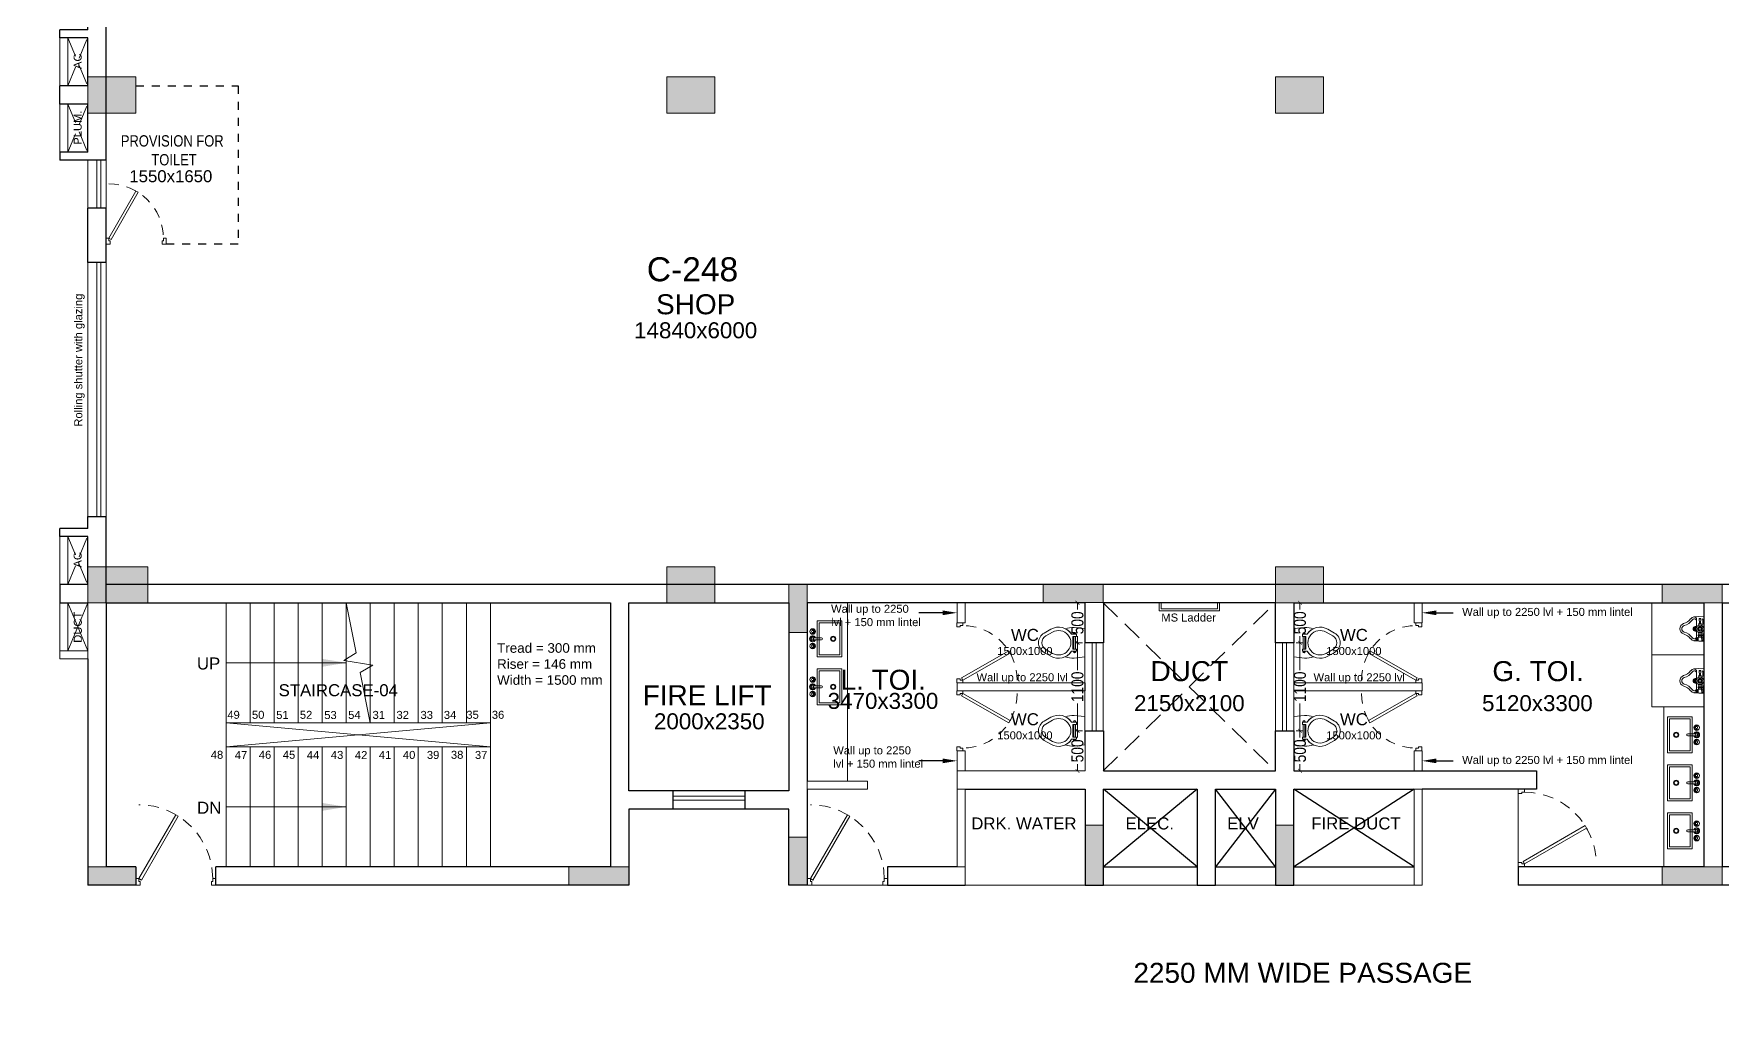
# Model space of a CAD drawing. Header units: metres. Extents: x 9819 to 10514, y 4405 to 4599.
# Drawn here: x 10316.82 to 10337.92, y 4550.07 to 4562.44 of the extents above; entities that cross this region are included whole.
import ezdxf
from ezdxf import colors
from ezdxf.entities.mleader import LeaderData, LeaderLine
from ezdxf.enums import TextEntityAlignment as Align
from ezdxf.math import Vec2, Vec3

# ---------------------------------------------------------------- set-up
doc = ezdxf.new("R2010")
doc.units = ezdxf.units.M
doc.header["$MEASUREMENT"] = 0
doc.header["$PDMODE"] = 35
doc.header["$PDSIZE"] = 0.3
doc.linetypes.add('DASHED2', pattern=[0.375, 0.25, -0.125])
doc.linetypes.add('HIDDEN', pattern=[0.375, 0.25, -0.125])
doc.layers.add('A_COL. NO', color=4, linetype='Continuous')
for name, color, linetype, lineweight in [('A_DIM (INT)', 8, 'Continuous', 5), ('A_DOOR-WIN', 23, 'Continuous', 9), ('A_DOTTED', 8, 'HIDDEN', 0), ('A_GLAZE', 140, 'Continuous', 5), ('A_LEDGE', 252, 'Continuous', 15), ('A_MS', 15, 'Continuous', 9), ('A_PLUMBING FIXTURES', 8, 'Continuous', 15), ('A_SHOP NO.', 113, 'Continuous', 5), ('A_SILL 0.09', 9, 'Continuous', 9), ('A_SILL 0.25', 25, 'Continuous', 15), ('A_STAIRS', 21, 'Continuous', 9), ('A_TEXT', 7, 'Continuous', 5), ('A_WALL', 7, 'Continuous', 30), ('A_Wall Hatch', 8, 'Continuous', 5), ('COLUMN-FINAL', 210, 'Continuous', 20), ('Doorline', 251, 'DASHED2', 13)]:
    doc.layers.add(name, color=color, linetype=linetype, lineweight=lineweight)
doc.layers.get('A_COL. NO').off()
doc.styles.add('A', font='ARIALN.TTF')
doc.styles.get("Standard").update_dxf_attribs({"font": 'arial.ttf'})
doc.dimstyles.new('DIM IN MM', dxfattribs={"dimtxt": 0.18, "dimasz": 0.075, "dimexe": 0.05, "dimexo": 0.05, "dimgap": 0.05, "dimtad": 0, "dimdec": 0, "dimlfac": 1000, "dimzin": 3, "dimdsep": 46, "dimtxsty": 'A', "dimblk1": 'ARCHTICK', "dimblk2": 'ARCHTICK', "dimsah": 1, "dimcen": 0, "dimclrd": 256, "dimclre": 256, "dimclrt": 256, "dimadec": 0, "dimazin": 0, "dimtfac": 1, "dimtdec": 0, "dimtofl": 0, "dimtmove": 1, "dimatfit": 3, "dimfxl": 1, "dimtolj": 1, "dimtzin": 0, "dimlwd": -1, "dimlwe": -1, "dimarcsym": 0})
doc.dimstyles.new('DIM IN MM SMALL', dxfattribs={"dimtxt": 0.15, "dimasz": 0.05, "dimexe": 0.03, "dimexo": 0.03, "dimgap": 0.03, "dimtad": 0, "dimdec": 0, "dimlfac": 1000, "dimzin": 3, "dimdsep": 46, "dimtxsty": 'A', "dimblk": 'ARCHTICK', "dimcen": 0, "dimclrd": 256, "dimclre": 256, "dimclrt": 256, "dimadec": 0, "dimazin": 0, "dimtfac": 1, "dimtdec": 0, "dimtofl": 0, "dimtmove": 1, "dimatfit": 3, "dimfxl": 1, "dimtolj": 1, "dimtzin": 0, "dimlwd": -1, "dimlwe": -1, "dimarcsym": 0})

# ---------------------------------------------------------------- blocks, each defined once
blk = doc.blocks.new('_ARCHTICK')
at = {"color": 0, "linetype": 'ByBlock', "const_width": 0.15}
blk.add_lwpolyline([(-0.5, -0.5), (0.5, 0.5)], dxfattribs=at)
blk = doc.blocks.new('D-900')
at = {"layer": 'A_DOOR-WIN'}
for points in [[(0.45, 0.794), (0.035, 0.075), (0.063, 0.059), (0.478, 0.778)], [(0, 0.075), (0, 0), (0.05, 0), (0.05, 0.043), (0.035, 0.043), (0.035, 0.075)], [(0.9, 0.075), (0.9, 0), (0.85, 0), (0.85, 0.043), (0.865, 0.043), (0.865, 0.075)]]:
    blk.add_lwpolyline(points, close=True, dxfattribs=at)
at = {"layer": 'Doorline', "ltscale": 0.5}
blk.add_arc((0.035, 0.075), 0.83, 0, 90, dxfattribs=at)
blk = doc.blocks.new('D 750')
at = {"layer": 'A_DOOR-WIN'}
for points in [[(-0.372, 0.665), (-0.035, 0.075), (-0.063, 0.059), (-0.4, 0.649)], [(-0.75, 0.075), (-0.75, 0), (-0.7, 0), (-0.7, 0.043), (-0.715, 0.043), (-0.715, 0.075)], [(0, 0.075), (0, 0), (-0.05, 0), (-0.05, 0.043), (-0.035, 0.043), (-0.035, 0.075)]]:
    blk.add_lwpolyline(points, close=True, dxfattribs=at)
at = {"layer": 'Doorline', "ltscale": 0.5}
blk.add_arc((-0.035, 0.075), 0.68, 90, 180, dxfattribs=at)
blk = doc.blocks.new('Typical shops 2nd')
at = {"layer": 'A_DOOR-WIN'}
for p, q in [((0.465, -5.38), (0.465, -2.21)), ((0.515, -5.38), (0.515, -2.21))]:
    blk.add_line(p, q, dxfattribs=at)
at = {"layer": 'A_DOTTED'}
for p, q in [((0.1, -0.83), (0.35, -0.23)), ((0.1, -0.23), (0.35, -0.83)), ((0.1, -6.23), (0.35, -5.63)), ((0.1, -5.63), (0.35, -6.23))]:
    blk.add_line(p, q, dxfattribs=at)
at = {"layer": 'A_GLAZE'}
for p, q in [((0.465, -1.53), (0.465, -0.93)), ((0.515, -1.53), (0.515, -0.93))]:
    blk.add_line(p, q, dxfattribs=at)
at = {"layer": 'A_LEDGE'}
for p, q in [((0, -0.83), (0, -0.23)), ((0.1, -0.83), (0.1, -0.23)), ((0, -5.63), (0, -6.23)), ((0.1, -5.63), (0.1, -6.23))]:
    blk.add_line(p, q, dxfattribs=at)
at = {"layer": 'A_SILL 0.09'}
for p, q in [((0.35, -1.53), (0.35, -0.93)), ((0.58, -1.53), (0.58, -0.93)), ((0.35, -5.38), (0.35, -2.21)), ((0.58, -2.21), (0.58, -5.38))]:
    blk.add_line(p, q, dxfattribs=at)
at = {"layer": 'A_WALL'}
for p, q in [((0, -0.23), (0, 0)), ((0.35, -0.23), (0, -0.23)), ((0.35, -0.83), (0.35, -0.23)), ((0.58, -0.93), (0.58, -0.23)), ((0.35, -0.83), (0, -0.83)), ((0, -0.83), (0, -0.93)), ((0.58, -0.93), (0, -0.93)), ((0.35, -2.21), (0.35, -1.53)), ((0.58, -1.53), (0.35, -1.53)), ((0.58, -2.21), (0.58, -1.53)), ((0.58, -2.21), (0.35, -2.21)), ((0.35, -5.53), (0.35, -5.38)), ((0.35, -5.38), (0.58, -5.38)), ((0.58, -6.46), (0.58, -5.38)), ((0.35, -5.53), (0, -5.53)), ((0, -5.63), (0, -5.53)), ((0.35, -5.63), (0, -5.63)), ((0.35, -6.23), (0.35, -5.63)), ((0.35, -6.23), (0, -6.23))]:
    blk.add_line(p, q, dxfattribs=at)
at = {"layer": 'A_WALL', "color": 252, "linetype": 'DASHED2', "ltscale": 0.3, "true_color": 0x939598}
blk.add_lwpolyline([(0.95, 0), (2.23, 0), (2.23, -1.98), (1.33, -1.98)], dxfattribs=at)
at = {"layer": 'A_DOOR-WIN', "xscale": -1}
blk.add_blockref('D 750', (0.58, -1.98), dxfattribs=at)
at = {"insert": (0.419, -0.618), "char_height": 0.1411, "width": 1.97366, "attachment_point": 1, "style": 'A'}
blk.add_mtext('\\pxqc;PROVISION FOR\\P TOILET ', dxfattribs=at)
at = {"layer": 'A_TEXT'}
for s, p in [('PLUM.', (0.274, -0.523)), ('Rolling shutter with glazing', (0.282, -3.428)), ('AC', (0.274, -5.923))]:
    blk.add_text(s, height=0.1, rotation=90, dxfattribs=at).set_placement(p, align=Align.CENTER)
for s, height, p in [('1550x1650', 0.15, (1.388, -1.205)), ('SHOP', 0.25, (7.945, -2.855)), ('14840x6000', 0.2, (7.945, -3.155))]:
    blk.add_text(s, height=height, dxfattribs=at).set_placement(p, align=Align.CENTER)
blk = doc.blocks.new('6P-BAMBI-flat-18')
at = {"ltscale": 0.5}
for p, q in [((0, 0.143), (0, 0.159)), ((0, 0.159), (0.123, 0.149)), ((0, 0.143), (0, 0.117)), ((0, -0.159), (0, 0.117)), ((0.006, 0.147), (0.023, 0.147)), ((0.006, 0.147), (0.006, 0.113)), ((0.006, 0.113), (0.023, 0.113)), ((0.008, 0.13), (0.021, 0.13)), ((0.014, 0.113), (0.014, 0.059)), ((0.023, 0.15), (0.023, 0.11)), ((0.023, 0.15), (0.025, 0.15)), ((0.023, 0.11), (0.028, 0.11)), ((0.025, 0.15), (0.025, 0.11)), ((0.071, 0.088), (0.026, 0.088)), ((0.026, 0.074), (0.026, 0.088)), ((0.071, 0.074), (0.026, 0.074)), ((0.026, 0.05), (0.026, 0.041)), ((0.026, 0.05), (0.07, 0.05)), ((0.028, 0.12), (0.028, 0.103)), ((0.028, 0.088), (0.028, 0.103)), ((0.028, 0.103), (0.069, 0.103)), ((0.033, 0.05), (0.033, 0.074)), ((0.048, 0.076), (0.048, 0.086)), ((0.064, 0.05), (0.064, 0.074)), ((0.068, 0.088), (0.068, 0.103)), ((0.069, 0.12), (0.069, 0.103)), ((0.069, 0.11), (0.08, 0.11)), ((0.07, 0.05), (0.07, 0.041)), ((0.071, 0.15), (0.08, 0.15)), ((0.071, 0.15), (0.071, 0.11)), ((0.071, 0.074), (0.071, 0.088)), ((0.08, 0.15), (0.08, 0.11)), ((0.086, 0.148), (0.08, 0.149)), ((0.08, 0.147), (0.09, 0.147)), ((0.08, 0.113), (0.09, 0.113)), ((0.082, 0.13), (0.088, 0.13)), ((0.09, 0.147), (0.09, 0.113)), ((0.09, 0.021), (0.09, 0.116)), ((0, -0.159), (0.123, -0.149)), ((0.014, -0.115), (0.014, -0.059)), ((0.027, -0.042), (0.027, -0.045)), ((0.037, -0.045), (0.027, -0.045)), ((0.033, -0.045), (0.033, -0.063)), ((0.033, -0.063), (0.035, -0.065)), ((0.063, -0.063), (0.033, -0.063)), ((0.061, -0.065), (0.035, -0.065)), ((0.039, -0.126), (0.041, -0.069)), ((0.039, -0.126), (0.041, -0.128)), ((0.039, -0.126), (0.057, -0.126)), ((0.041, -0.069), (0.055, -0.069)), ((0.041, -0.128), (0.055, -0.128)), ((0.057, -0.126), (0.055, -0.069)), ((0.057, -0.126), (0.055, -0.128)), ((0.059, -0.045), (0.069, -0.045)), ((0.063, -0.063), (0.061, -0.065)), ((0.063, -0.045), (0.063, -0.063)), ((0.069, -0.042), (0.069, -0.045)), ((0.09, -0.116), (0.09, -0.021))]:
    blk.add_line(p, q, dxfattribs=at)
blk.add_lwpolyline([(0.032, -0.009), (0.048, -0.018), (0.064, -0.009), (0.064, 0.009), (0.048, 0.018), (0.032, 0.009)], close=True)
for centre, radius in [((0.048, 0), 0.0469), ((0.048, 0), 0.03), ((0.048, 0), 0.029), ((0.048, 0), 0.019), ((0.048, 0), 0.016), ((0.105, 0.018), 0.004), ((0.105, 0), 0.004), ((0.118, 0.013), 0.004), ((0.123, 0), 0.004), ((0.105, -0.018), 0.004), ((0.118, -0.013), 0.004)]:
    blk.add_circle(centre, radius, dxfattribs=at)
for centre, radius, start, end in [((0.028, 0.138), 0.0223, 157.5879, 202.4121), ((0.028, 0.121), 0.0223, 157.5879, 202.4121), ((0.028, 0.059), 0.014, 180, 261.7868), ((0.001, 0.138), 0.0223, 337.5879, 22.4121), ((0.001, 0.121), 0.0223, 337.5879, 22.4121), ((0.048, 0.103), 0.0519, 63.7158, 116.2842), ((0.037, 0.059), 0.0295, 67.5879, 112.4121), ((0.037, 0.103), 0.0295, 247.5879, 292.4121), ((0.043, 0.02), 0.0304, 97.8129, 124.2621), ((0.059, 0.059), 0.0295, 67.5879, 112.4121), ((0.059, 0.103), 0.0295, 247.5879, 292.4121), ((0.053, 0.02), 0.0304, 55.7379, 82.1871), ((0.102, 0.138), 0.0223, 157.5879, 202.4121), ((0.102, 0.121), 0.0223, 157.5879, 202.4121), ((0.159, 0.11), 0.0773, 171.3259, 171.3813), ((0.068, 0.138), 0.0223, 337.5879, 22.4121), ((0.068, 0.121), 0.0223, 337.5879, 22.4121), ((0.124, 0.115), 0.0341, 91.4853, 177.6343), ((0.1, 0.119), 0.0185, 116.9779, 124.4727), ((0.119, 0.095), 0.0293, 29.0945, 168.479), ((0.105, 0), 0.03, 240, 120), ((0.105, 0), 0.025, 233.1301, 126.8699), ((0.092, 0.013), 0.004, 295.9057, 96.1735), ((0.118, 0.095), 0.0538, 31.6584, 84.8116), ((0.295, 0.223), 0.189, 217.0065, 254.7999), ((0.297, 0.227), 0.168, 217.9141, 254.9362), ((0.232, 0), 0.043, 0, 71.887), ((0.232, 0), 0.068, 0, 71.887), ((0.028, -0.059), 0.014, 94.096, 180), ((0.022, -0.115), 0.008, 180, 270), ((0.038, -0.018), 0.0275, 247.5879, 267.8858), ((0.046, -0.064), 0.00754, 193.7683, 230.2425), ((0.05, -0.064), 0.00754, 309.7575, 346.2317), ((0.059, -0.018), 0.0275, 272.1142, 292.4121), ((0.119, -0.095), 0.0293, 191.521, 330.9055), ((0.124, -0.115), 0.0341, 182.3657, 268.5147), ((0.092, -0.013), 0.004, 263.8265, 64.0943), ((0.118, -0.095), 0.0538, 275.1884, 328.3416), ((0.295, -0.223), 0.189, 105.2001, 142.9935), ((0.297, -0.227), 0.168, 105.0638, 142.0859), ((0.232, 0), 0.043, 288.113, 0), ((0.232, 0), 0.068, 288.113, 0)]:
    blk.add_arc(centre, radius, start, end, dxfattribs=at)
blk = doc.blocks.new('S7-flat-32')
at = {"ltscale": 0.5}
for p, q in [((5388.851, -19005.32), (5388.851, -19004.87)), ((5388.851, -19004.87), (5389.16, -19004.87)), ((5388.851, -19005.32), (5388.851, -19004.87)), ((5388.851, -19004.87), (5389.16, -19004.87)), ((5388.876, -19005.295), (5388.876, -19004.895)), ((5388.876, -19004.895), (5389.135, -19004.895)), ((5388.876, -19005.295), (5388.876, -19004.895)), ((5388.876, -19004.895), (5389.135, -19004.895)), ((5389.135, -19004.895), (5389.135, -19005.295)), ((5389.135, -19004.895), (5389.135, -19005.295)), ((5389.16, -19004.87), (5389.16, -19005.32)), ((5389.16, -19004.87), (5389.16, -19005.32)), ((5389.194, -19005.083), (5389.103, -19005.083)), ((5389.194, -19005.083), (5389.103, -19005.083)), ((5389.103, -19005.108), (5389.194, -19005.108)), ((5389.103, -19005.108), (5389.194, -19005.108)), ((5389.203, -19005.001), (5389.196, -19005.001)), ((5389.203, -19005.001), (5389.196, -19005.001)), ((5389.203, -19005.008), (5389.196, -19005.008)), ((5389.203, -19005.008), (5389.196, -19005.008)), ((5389.212, -19004.993), (5389.212, -19004.986)), ((5389.212, -19004.993), (5389.212, -19004.986)), ((5389.212, -19005.017), (5389.212, -19005.023)), ((5389.212, -19005.017), (5389.212, -19005.023)), ((5389.218, -19004.992), (5389.218, -19004.986)), ((5389.218, -19004.992), (5389.218, -19004.986)), ((5389.218, -19005.016), (5389.218, -19005.023)), ((5389.218, -19005.016), (5389.218, -19005.023)), ((5389.135, -19005.295), (5388.876, -19005.295)), ((5389.135, -19005.295), (5388.876, -19005.295)), ((5389.203, -19005.183), (5389.196, -19005.183)), ((5389.203, -19005.183), (5389.196, -19005.183)), ((5389.203, -19005.189), (5389.196, -19005.189)), ((5389.203, -19005.189), (5389.196, -19005.189)), ((5389.212, -19005.174), (5389.212, -19005.167)), ((5389.212, -19005.174), (5389.212, -19005.167)), ((5389.212, -19005.198), (5389.212, -19005.205)), ((5389.212, -19005.198), (5389.212, -19005.205)), ((5389.218, -19005.174), (5389.218, -19005.167)), ((5389.218, -19005.174), (5389.218, -19005.167)), ((5389.218, -19005.198), (5389.218, -19005.205)), ((5389.218, -19005.198), (5389.218, -19005.205)), ((5389.16, -19005.32), (5388.851, -19005.32)), ((5389.16, -19005.32), (5388.851, -19005.32))]:
    blk.add_line(p, q, dxfattribs=at)
for centre, radius in [((5388.959, -19005.095), 0.0326), ((5388.959, -19005.095), 0.0326), ((5388.959, -19005.095), 0.025), ((5388.959, -19005.095), 0.025), ((5389.215, -19005.005), 0.0344), ((5389.215, -19005.005), 0.0344), ((5389.19, -19005.005), 0.00699), ((5389.19, -19005.005), 0.00699), ((5389.215, -19005.005), 0.0125), ((5389.215, -19005.005), 0.0125), ((5389.215, -19005.095), 0.0125), ((5389.215, -19005.095), 0.0125), ((5389.215, -19004.98), 0.00699), ((5389.215, -19004.98), 0.00699), ((5389.215, -19005.03), 0.00699), ((5389.215, -19005.03), 0.00699), ((5389.215, -19005.186), 0.0344), ((5389.215, -19005.186), 0.0344), ((5389.19, -19005.186), 0.00699), ((5389.19, -19005.186), 0.00699), ((5389.215, -19005.186), 0.0125), ((5389.215, -19005.186), 0.0125), ((5389.215, -19005.161), 0.00699), ((5389.215, -19005.161), 0.00699), ((5389.215, -19005.211), 0.00699), ((5389.215, -19005.211), 0.00699)]:
    blk.add_circle(centre, radius, dxfattribs=at)
for centre, radius, start, end in [((5389.103, -19005.095), 0.0125, 90, 270), ((5389.103, -19005.095), 0.0125, 90, 270), ((5389.215, -19005.095), 0.0375, 199.6514, 160.3603), ((5389.215, -19005.095), 0.0375, 199.6514, 160.3603), ((5389.215, -19005.005), 0.025, 106.2342, 163.9047), ((5389.215, -19005.005), 0.025, 106.2342, 163.9047), ((5389.215, -19005.005), 0.025, 196.12, 254.0884), ((5389.215, -19005.005), 0.025, 196.12, 254.0884), ((5389.215, -19005.095), 0.025, 210.3431, 149.7554), ((5389.215, -19005.095), 0.025, 210.3431, 149.7554), ((5389.215, -19005.186), 0.025, 106.4413, 164.0789), ((5389.215, -19005.186), 0.025, 106.4413, 164.0789), ((5389.215, -19005.186), 0.025, 195.2407, 254.2093), ((5389.215, -19005.186), 0.025, 195.2407, 254.2093)]:
    blk.add_arc(centre, radius, start, end, dxfattribs=at)
blk = doc.blocks.new('S6-flat-17')
for points in [[(-5389.254, -19005.94), (-5389.254, -19006.294), (-5389.12, -19006.308, 0.073039), (-5389.008, -19006.292, -0.137864), (-5389.088, -19006.223), (-5389.114, -19006.223), (-5389.114, -19006.228), (-5389.111, -19006.228, -1), (-5389.139, -19006.228), (-5389.136, -19006.228), (-5389.136, -19006.223), (-5389.147, -19006.223), (-5389.147, -19006.195), (-5389.136, -19006.195), (-5389.136, -19006.038), (-5389.147, -19006.038), (-5389.147, -19006.01), (-5389.136, -19006.01), (-5389.136, -19006.004), (-5389.139, -19006.004, -1), (-5389.111, -19006.004), (-5389.114, -19006.004), (-5389.114, -19006.01), (-5389.088, -19006.01, -0.137864), (-5389.008, -19005.941, 0.073039), (-5389.12, -19005.924)], [(-5389.088, -19006.01), (-5389.147, -19006.01), (-5389.147, -19006.038), (-5389.103, -19006.038), (-5389.103, -19006.195), (-5389.147, -19006.195), (-5389.147, -19006.223), (-5389.088, -19006.223, 0.397822), (-5388.828, -19006.285), (-5388.744, -19006.237, 0.57735), (-5388.744, -19005.996), (-5388.828, -19005.948, 0.397822)], [(-5389.139, -19006.004), (-5389.136, -19006.004), (-5389.111, -19006.004, 1)], [(-5388.849, -19006.249), (-5388.765, -19006.201, 0.57735), (-5388.765, -19006.032), (-5388.849, -19005.984, 1.732051)], [(-5389.139, -19006.228, 1), (-5389.111, -19006.228), (-5389.114, -19006.228)]]:
    blk.add_lwpolyline(points, format="xyb", close=True)
blk.add_lwpolyline([(-5389.136, -19006.038), (-5389.136, -19006.195), (-5389.114, -19006.195), (-5389.114, -19006.038)], close=True)
blk = doc.blocks.new('*D1179')
at = {"layer": 'A_DIM (INT)', "transparency": 16777216}
for p, q in [((10329.923, 4555.334), (10329.83, 4555.334)), ((10329.86, 4555.334), (10329.86, 4555.25)), ((10329.86, 4554.834), (10329.86, 4554.919)), ((10329.923, 4554.834), (10329.83, 4554.834))]:
    blk.add_line(p, q, dxfattribs=at)
at = {"layer": 'Defpoints', "color": 0, "transparency": 16777216}
for p in [(10329.953, 4555.334), (10329.86, 4554.834), (10329.953, 4554.834)]:
    blk.add_point(p, dxfattribs=at)
at = {"layer": 'A_DIM (INT)', "transparency": 16777216, "xscale": 0.05, "yscale": 0.05, "zscale": 0.05}
for p, rotation in [((10329.86, 4555.334), 90), ((10329.86, 4554.834), 270)]:
    blk.add_blockref('_ARCHTICK', p, dxfattribs=dict(at, rotation=rotation))
at = {"layer": 'A_DIM (INT)', "transparency": 16777216, "insert": (10329.86, 4555.084), "char_height": 0.15, "attachment_point": 5, "rotation": 90, "style": 'A'}
blk.add_mtext('\\A1;500', dxfattribs=at)
blk = doc.blocks.new('*D1180')
at = {"layer": 'A_DIM (INT)', "transparency": 16777216}
for p, q in [((10329.923, 4553.734), (10329.83, 4553.734)), ((10329.86, 4553.734), (10329.86, 4553.65)), ((10329.923, 4553.234), (10329.83, 4553.234)), ((10329.86, 4553.234), (10329.86, 4553.319))]:
    blk.add_line(p, q, dxfattribs=at)
at = {"layer": 'Defpoints', "color": 0, "transparency": 16777216}
for p in [(10329.86, 4553.734), (10329.953, 4553.734), (10329.953, 4553.234)]:
    blk.add_point(p, dxfattribs=at)
at = {"layer": 'A_DIM (INT)', "transparency": 16777216, "xscale": 0.05, "yscale": 0.05, "zscale": 0.05}
for p, rotation in [((10329.86, 4553.734), 90), ((10329.86, 4553.234), 270)]:
    blk.add_blockref('_ARCHTICK', p, dxfattribs=dict(at, rotation=rotation))
at = {"layer": 'A_DIM (INT)', "transparency": 16777216, "insert": (10329.86, 4553.484), "char_height": 0.15, "attachment_point": 5, "rotation": 90, "style": 'A'}
blk.add_mtext('\\A1;500', dxfattribs=at)
blk = doc.blocks.new('*D1181')
at = {"layer": 'A_DIM (INT)', "transparency": 16777216}
for p, q in [((10332.593, 4553.734), (10332.67, 4553.734)), ((10332.64, 4553.734), (10332.64, 4553.65)), ((10332.593, 4553.234), (10332.67, 4553.234)), ((10332.64, 4553.234), (10332.64, 4553.319))]:
    blk.add_line(p, q, dxfattribs=at)
at = {"layer": 'Defpoints', "color": 0, "transparency": 16777216}
for p in [(10332.563, 4553.734), (10332.64, 4553.734), (10332.563, 4553.234)]:
    blk.add_point(p, dxfattribs=at)
at = {"layer": 'A_DIM (INT)', "transparency": 16777216, "xscale": 0.05, "yscale": 0.05, "zscale": 0.05}
for p, rotation in [((10332.64, 4553.734), 90), ((10332.64, 4553.234), 270)]:
    blk.add_blockref('_ARCHTICK', p, dxfattribs=dict(at, rotation=rotation))
at = {"layer": 'A_DIM (INT)', "transparency": 16777216, "insert": (10332.64, 4553.484), "char_height": 0.15, "attachment_point": 5, "rotation": 90, "style": 'A'}
blk.add_mtext('\\A1;500', dxfattribs=at)
blk = doc.blocks.new('*D1182')
at = {"layer": 'A_DIM (INT)', "transparency": 16777216}
for p, q in [((10332.593, 4555.334), (10332.67, 4555.334)), ((10332.64, 4555.334), (10332.64, 4555.25)), ((10332.64, 4554.834), (10332.64, 4554.919)), ((10332.593, 4554.834), (10332.67, 4554.834))]:
    blk.add_line(p, q, dxfattribs=at)
at = {"layer": 'Defpoints', "color": 0, "transparency": 16777216}
for p in [(10332.563, 4555.334), (10332.563, 4554.834), (10332.64, 4554.834)]:
    blk.add_point(p, dxfattribs=at)
at = {"layer": 'A_DIM (INT)', "transparency": 16777216, "xscale": 0.05, "yscale": 0.05, "zscale": 0.05}
for p, rotation in [((10332.64, 4555.334), 90), ((10332.64, 4554.834), 270)]:
    blk.add_blockref('_ARCHTICK', p, dxfattribs=dict(at, rotation=rotation))
at = {"layer": 'A_DIM (INT)', "transparency": 16777216, "insert": (10332.64, 4555.084), "char_height": 0.15, "attachment_point": 5, "rotation": 90, "style": 'A'}
blk.add_mtext('\\A1;500', dxfattribs=at)
blk = doc.blocks.new('*D1183')
at = {"layer": 'A_DIM (INT)', "transparency": 16777216}
for p, q in [((10332.593, 4554.834), (10332.67, 4554.834)), ((10332.64, 4554.834), (10332.64, 4554.492)), ((10332.64, 4553.734), (10332.64, 4554.077)), ((10332.593, 4553.734), (10332.67, 4553.734))]:
    blk.add_line(p, q, dxfattribs=at)
at = {"layer": 'Defpoints', "color": 0, "transparency": 16777216}
for p in [(10332.563, 4554.834), (10332.563, 4553.734), (10332.64, 4553.734)]:
    blk.add_point(p, dxfattribs=at)
at = {"layer": 'A_DIM (INT)', "transparency": 16777216, "xscale": 0.05, "yscale": 0.05, "zscale": 0.05}
for p, rotation in [((10332.64, 4554.834), 90), ((10332.64, 4553.734), 270)]:
    blk.add_blockref('_ARCHTICK', p, dxfattribs=dict(at, rotation=rotation))
at = {"layer": 'A_DIM (INT)', "transparency": 16777216, "insert": (10332.64, 4554.284), "char_height": 0.15, "attachment_point": 5, "rotation": 90, "style": 'A'}
blk.add_mtext('\\A1;1100', dxfattribs=at)
blk = doc.blocks.new('*D1184')
at = {"layer": 'A_DIM (INT)', "transparency": 16777216}
for p, q in [((10329.923, 4554.834), (10329.83, 4554.834)), ((10329.86, 4554.834), (10329.86, 4554.492)), ((10329.86, 4553.734), (10329.86, 4554.077)), ((10329.923, 4553.734), (10329.83, 4553.734))]:
    blk.add_line(p, q, dxfattribs=at)
at = {"layer": 'Defpoints', "color": 0, "transparency": 16777216}
for p in [(10329.86, 4554.834), (10329.953, 4554.834), (10329.953, 4553.734)]:
    blk.add_point(p, dxfattribs=at)
at = {"layer": 'A_DIM (INT)', "transparency": 16777216, "xscale": 0.05, "yscale": 0.05, "zscale": 0.05}
for p, rotation in [((10329.86, 4554.834), 90), ((10329.86, 4553.734), 270)]:
    blk.add_blockref('_ARCHTICK', p, dxfattribs=dict(at, rotation=rotation))
at = {"layer": 'A_DIM (INT)', "transparency": 16777216, "insert": (10329.86, 4554.284), "char_height": 0.15, "attachment_point": 5, "rotation": 90, "style": 'A'}
blk.add_mtext('\\A1;1100', dxfattribs=at)
blk = doc.blocks.new('Wing C Columns')
at = {"layer": 'COLUMN-FINAL'}
for color, points in [(1, [(0.6, -24.81), (0.6, -25.26), (0, -25.26), (0, -24.81)]), (3, [(7.835, -24.81), (7.835, -25.26), (7.235, -25.26), (7.235, -24.81)]), (3, [(15.44, -24.81), (15.44, -25.26), (14.84, -25.26), (14.84, -24.81)]), (4, [(0.75, -30.93), (0.75, -31.38), (0, -31.38), (0, -30.93)]), (1, [(7.835, -30.93), (7.835, -31.38), (7.235, -31.38), (7.235, -30.93)]), (3, [(15.44, -30.93), (15.44, -31.38), (14.84, -31.38), (14.84, -30.93)])]:
    blk.add_hatch(color=color, dxfattribs=at).paths.add_polyline_path(points)
h = blk.add_hatch(color=190, dxfattribs=at)
h.dxf.hatch_style = 1
h.paths.add_polyline_path([(8.99, -31.75), (8.76, -31.75), (8.76, -31.15), (8.99, -31.15)])
h = blk.add_hatch(color=86, dxfattribs=at)
h.dxf.hatch_style = 1
h.paths.add_polyline_path([(11.938, -31.378), (11.938, -31.148), (12.688, -31.148), (12.688, -31.378)])
h = blk.add_hatch(color=30, dxfattribs=at)
h.dxf.hatch_style = 1
h.paths.add_polyline_path([(20.42, -31.15), (20.42, -31.38), (19.67, -31.38), (19.67, -31.15)])
h = blk.add_hatch(color=86, dxfattribs=at)
h.dxf.hatch_style = 1
h.paths.add_polyline_path([(12.69, -34.91), (12.46, -34.91), (12.46, -34.16), (12.69, -34.16)])
h = blk.add_hatch(color=11, dxfattribs=at)
h.dxf.hatch_style = 1
h.paths.add_polyline_path([(15.07, -34.91), (14.84, -34.91), (14.84, -34.16), (15.07, -34.16)])
h = blk.add_hatch(color=190, dxfattribs=at)
h.dxf.hatch_style = 1
h.paths.add_polyline_path([(8.99, -34.91), (8.76, -34.91), (8.76, -34.31), (8.99, -34.31)])
h = blk.add_hatch(color=30, dxfattribs=at)
h.dxf.hatch_style = 1
h.paths.add_polyline_path([(0.6, -34.68), (0.6, -34.91), (0, -34.91), (0, -34.68)])
h = blk.add_hatch(color=231, dxfattribs=at)
h.dxf.hatch_style = 1
h.paths.add_polyline_path([(6.76, -34.68), (6.76, -34.91), (6.01, -34.91), (6.01, -34.68)])
h = blk.add_hatch(color=30, dxfattribs=at)
h.dxf.hatch_style = 1
h.paths.add_polyline_path([(20.42, -34.68), (20.42, -34.91), (19.67, -34.91), (19.67, -34.68)])
at = {"layer": 'COLUMN-FINAL', "color": 1}
for points in [[(0.6, -24.81), (0.6, -25.26), (0, -25.26), (0, -24.81)], [(7.835, -30.93), (7.835, -31.38), (7.235, -31.38), (7.235, -30.93)]]:
    blk.add_lwpolyline(points, close=True, dxfattribs=at)
at = {"layer": 'COLUMN-FINAL', "color": 3}
for points in [[(7.835, -24.81), (7.835, -25.26), (7.235, -25.26), (7.235, -24.81)], [(15.44, -24.81), (15.44, -25.26), (14.84, -25.26), (14.84, -24.81)], [(15.44, -30.93), (15.44, -31.38), (14.84, -31.38), (14.84, -30.93)]]:
    blk.add_lwpolyline(points, close=True, dxfattribs=at)
at = {"layer": 'COLUMN-FINAL', "color": 4}
blk.add_lwpolyline([(0.75, -30.93), (0.75, -31.38), (0, -31.38), (0, -30.93)], close=True, dxfattribs=at)
at = {"layer": 'COLUMN-FINAL', "color": 190}
for points in [[(8.99, -31.75), (8.76, -31.75), (8.76, -31.15), (8.99, -31.15)], [(8.99, -34.91), (8.76, -34.91), (8.76, -34.31), (8.99, -34.31)]]:
    blk.add_lwpolyline(points, close=True, dxfattribs=at)
at = {"layer": 'COLUMN-FINAL', "color": 86}
for points in [[(11.938, -31.378), (11.938, -31.148), (12.688, -31.148), (12.688, -31.378)], [(12.69, -34.91), (12.46, -34.91), (12.46, -34.16), (12.69, -34.16)]]:
    blk.add_lwpolyline(points, close=True, dxfattribs=at)
at = {"layer": 'COLUMN-FINAL', "color": 30}
for points in [[(20.42, -31.15), (20.42, -31.38), (19.67, -31.38), (19.67, -31.15)], [(0.6, -34.68), (0.6, -34.91), (0, -34.91), (0, -34.68)], [(20.42, -34.68), (20.42, -34.91), (19.67, -34.91), (19.67, -34.68)]]:
    blk.add_lwpolyline(points, close=True, dxfattribs=at)
at = {"layer": 'COLUMN-FINAL', "color": 11}
blk.add_lwpolyline([(15.07, -34.91), (14.84, -34.91), (14.84, -34.16), (15.07, -34.16)], close=True, dxfattribs=at)
at = {"layer": 'COLUMN-FINAL', "color": 231}
blk.add_lwpolyline([(6.76, -34.68), (6.76, -34.91), (6.01, -34.91), (6.01, -34.68)], close=True, dxfattribs=at)
blk = doc.blocks.new('WING-C REVISED COLU.')
blk.add_blockref('Wing C Columns', (5452.425, -8729.918))
blk = doc.blocks.new('A$C72561863')
at = {"transparency": 33554493}
h = blk.add_hatch(color=256, dxfattribs=at)
h.dxf.hatch_style = 1
h.paths.add_polyline_path([(-32.21, -72.38), (2.3, -72.38), (2.3, 0.3), (-32.21, 0.3)])
h.paths.add_polyline_path([(-31.91, -72.08), (2, -72.08), (2, 0), (-31.91, 0)], flags=16)

msp = doc.modelspace()

# ---------------------------------------------------------------- linework, layer by layer
at = {"layer": 'A_DOOR-WIN'}
for p, q in [((10324.8053, 4552.9194), (10325.7053, 4552.9194)), ((10324.8053, 4552.8694), (10325.7053, 4552.8694))]:
    msp.add_line(p, q, dxfattribs=at)
at = {"layer": 'A_DOTTED'}
for p, q in [((10330.1828, 4555.3344), (10332.3328, 4553.2344)), ((10330.1828, 4553.2344), (10332.3328, 4555.3344))]:
    msp.add_line(p, q, dxfattribs=at)
at = {"layer": 'A_DOTTED', "linetype": 'Continuous'}
for points in [[(10322.5253, 4552.0344), (10322.5253, 4553.5344), (10319.2253, 4553.8344), (10319.2253, 4555.3344)], [(10319.2253, 4552.0344), (10319.2253, 4553.5344), (10322.5253, 4553.8344), (10322.5253, 4555.3344)]]:
    msp.add_lwpolyline(points, dxfattribs=at)
at = {"layer": 'A_GLAZE'}
for p, q in [((10330.0428, 4553.7344), (10330.0428, 4554.8344)), ((10330.0928, 4553.7344), (10330.0928, 4554.8344)), ((10332.4228, 4553.7344), (10332.4228, 4554.8344)), ((10332.4728, 4553.7344), (10332.4728, 4554.8344))]:
    msp.add_line(p, q, dxfattribs=at)
at = {"layer": 'A_LEDGE'}
msp.add_line((10317.1453, 4554.7344), (10317.1453, 4555.3344), dxfattribs=at)
msp.add_lwpolyline([(10317.4953, 4554.7344), (10317.4953, 4555.3344), (10317.2453, 4554.7344), (10317.2453, 4555.3344), (10317.4953, 4554.7344), (10317.1453, 4554.7344), (10317.1453, 4554.6344), (10317.4953, 4554.6344)], close=True, dxfattribs=at)
at = {"layer": 'A_MS'}
msp.add_lwpolyline([(10330.9078, 4555.3344), (10330.9078, 4555.2594), (10331.6078, 4555.2594), (10331.6078, 4555.3344), (10331.6328, 4555.3344), (10331.6328, 4555.2344), (10330.8828, 4555.2344), (10330.8828, 4555.3344)], close=True, dxfattribs=at)
at = {"layer": 'A_PLUMBING FIXTURES', "ltscale": 0.5}
msp.add_line((10326.9853, 4555.3344), (10326.9853, 4553.1044), dxfattribs=at)
at = {"layer": 'A_PLUMBING FIXTURES'}
msp.add_line((10337.1853, 4554.0344), (10337.1853, 4552.0344), dxfattribs=at)
for points in [[(10337.6853, 4555.3344), (10337.0353, 4555.3344), (10337.0353, 4554.6844), (10337.6853, 4554.6844)], [(10337.6853, 4554.6844), (10337.0353, 4554.6844), (10337.0353, 4554.0344), (10337.6853, 4554.0344)]]:
    msp.add_lwpolyline(points, close=True, dxfattribs=at)
at = {"layer": 'A_SILL 0.09'}
for p, q in [((10329.9528, 4554.8344), (10329.9528, 4553.7344)), ((10330.1828, 4553.7344), (10330.1828, 4554.8344)), ((10332.3328, 4553.7344), (10332.3328, 4554.8344)), ((10332.5628, 4554.8344), (10332.5628, 4553.7344)), ((10335.3653, 4552.0344), (10335.3653, 4553.0044)), ((10327.4853, 4551.8044), (10326.4853, 4551.8044)), ((10331.3553, 4551.8044), (10330.1853, 4551.8044)), ((10332.3353, 4551.8044), (10331.5853, 4551.8044)), ((10334.0653, 4551.8044), (10332.5653, 4551.8044))]:
    msp.add_line(p, q, dxfattribs=at)
at = {"layer": 'A_STAIRS'}
for p, q in [((10319.5253, 4553.8344), (10319.5253, 4555.3344)), ((10319.8253, 4553.8344), (10319.8253, 4555.3344)), ((10320.1253, 4553.8344), (10320.1253, 4555.3344)), ((10320.4253, 4553.8344), (10320.4253, 4555.3344)), ((10321.3253, 4553.8344), (10321.3253, 4555.3344)), ((10321.6253, 4553.8344), (10321.6253, 4555.3344)), ((10321.9253, 4553.8344), (10321.9253, 4555.3344)), ((10322.2253, 4553.8344), (10322.2253, 4555.3344)), ((10319.5253, 4553.5344), (10319.5253, 4552.0344)), ((10319.8253, 4553.5344), (10319.8253, 4552.0344)), ((10320.1253, 4553.5344), (10320.1253, 4552.0344)), ((10320.4253, 4553.5344), (10320.4253, 4552.0344)), ((10320.7253, 4553.5344), (10320.7253, 4552.0344)), ((10321.0253, 4553.5344), (10321.0253, 4552.0344)), ((10321.3253, 4553.5344), (10321.3253, 4552.0344)), ((10321.6253, 4553.5344), (10321.6253, 4552.0344)), ((10321.9253, 4553.5344), (10321.9253, 4552.0344)), ((10322.2253, 4553.5344), (10322.2253, 4552.0344))]:
    msp.add_line(p, q, dxfattribs=at)
at = {"layer": 'A_STAIRS', "linetype": 'Continuous'}
msp.add_lwpolyline([(10321.0253, 4555.3344), (10321.0253, 4553.8344), (10320.8998, 4554.4619), (10321.0559, 4554.5568), (10320.6946, 4554.6121), (10320.8507, 4554.707), (10320.7253, 4555.3344), (10320.7253, 4553.8344)], dxfattribs=at)
at = {"layer": 'A_STAIRS'}
msp.add_lwpolyline([(10319.2253, 4553.8344), (10322.5253, 4553.8344), (10322.5253, 4553.5344), (10319.2253, 4553.5344)], close=True, dxfattribs=at)
at = {"layer": 'A_WALL'}
for p, q in [((10347.1753, 4555.5644), (10317.7253, 4555.5644)), ((10317.7253, 4555.3344), (10324.0253, 4555.3344)), ((10317.7253, 4555.3344), (10317.7253, 4552.0344)), ((10324.0253, 4555.3344), (10324.0253, 4552.0344)), ((10332.5653, 4555.3344), (10337.6853, 4555.3344)), ((10332.5653, 4555.3344), (10332.5653, 4554.8344)), ((10337.6853, 4555.3344), (10337.6853, 4552.0344)), ((10337.9153, 4555.3344), (10344.4453, 4555.3344)), ((10337.9153, 4555.3344), (10337.9153, 4552.0344)), ((10317.4953, 4554.6344), (10317.4953, 4551.8044)), ((10318.0953, 4552.0344), (10317.7253, 4552.0344)), ((10318.0953, 4552.0344), (10318.0953, 4551.8044)), ((10324.0253, 4552.0344), (10319.0953, 4552.0344)), ((10319.0953, 4551.8044), (10319.0953, 4552.0344)), ((10337.6853, 4552.0344), (10335.3653, 4552.0344)), ((10335.3653, 4552.0344), (10335.3653, 4551.8044)), ((10343.2453, 4552.0344), (10337.9153, 4552.0344)), ((10318.0953, 4551.8044), (10317.4953, 4551.8044)), ((10343.2453, 4551.8044), (10335.3653, 4551.8044))]:
    msp.add_line(p, q, dxfattribs=at)
for points in [[(10317.1453, 4555.5644), (10317.1453, 4555.3344), (10317.4953, 4555.3344)], [(10324.8053, 4552.9844), (10324.2553, 4552.9844), (10324.2553, 4555.3344), (10326.2553, 4555.3344), (10326.2553, 4552.9844), (10325.7053, 4552.9844), (10325.7053, 4552.7544)], [(10332.5653, 4554.8344), (10332.3353, 4554.8344), (10332.3353, 4555.3344), (10330.1853, 4555.3344), (10330.1853, 4554.8344), (10329.9553, 4554.8344), (10329.9553, 4555.3344), (10326.4853, 4555.3344), (10326.4853, 4553.1044)], [(10329.9553, 4553.7344), (10330.1853, 4553.7344), (10330.1853, 4553.2344), (10332.3353, 4553.2344), (10332.3353, 4553.7344), (10332.5653, 4553.7344), (10332.5653, 4553.2344), (10335.5953, 4553.2344), (10335.5953, 4553.0044), (10334.1653, 4553.0044)], [(10325.7053, 4552.9844), (10324.8053, 4552.9844), (10324.8053, 4552.7544), (10324.2553, 4552.7544), (10324.2553, 4551.8044), (10319.0953, 4551.8044)], [(10326.4853, 4553.0044), (10326.4853, 4551.8044), (10326.2553, 4551.8044), (10326.2553, 4552.7544), (10325.7053, 4552.7544), (10324.8053, 4552.7544)], [(10328.4553, 4553.0044), (10329.9553, 4553.0044), (10329.9553, 4551.8044), (10330.1853, 4551.8044), (10330.1853, 4553.0044), (10331.3553, 4553.0044), (10330.1853, 4552.0344), (10331.3553, 4552.0344), (10330.1853, 4553.0044)], [(10331.3553, 4553.0044), (10331.3553, 4551.8044), (10331.5853, 4551.8044), (10331.5853, 4553.0044), (10332.3353, 4553.0044), (10331.5853, 4552.0344), (10332.3353, 4552.0344), (10331.5853, 4553.0044)], [(10332.3353, 4553.0044), (10332.3353, 4551.8044), (10332.5653, 4551.8044), (10332.5653, 4553.0044), (10334.0653, 4553.0044), (10332.5653, 4552.0344), (10334.0653, 4552.0344), (10332.5653, 4553.0044)], [(10328.3553, 4552.0344), (10327.4853, 4552.0344), (10327.4853, 4551.8044), (10328.4553, 4551.8044)]]:
    msp.add_lwpolyline(points, dxfattribs=at)
at = {"layer": 'A_WALL', "lineweight": 20}
for points in [[(10328.3553, 4555.0844), (10328.3553, 4555.3344), (10328.4553, 4555.3344), (10328.4553, 4555.0844)], [(10334.1653, 4555.0844), (10334.1653, 4555.3344), (10334.0653, 4555.3344), (10334.0653, 4555.0844)], [(10329.9553, 4554.3344), (10329.9553, 4554.2344), (10328.3553, 4554.2344), (10328.3553, 4554.3344)], [(10332.5653, 4554.3344), (10332.5653, 4554.2344), (10334.1653, 4554.2344), (10334.1653, 4554.3344)], [(10328.3553, 4553.4844), (10328.3553, 4553.2344), (10328.4553, 4553.2344), (10328.4553, 4553.4844)], [(10334.1653, 4553.4844), (10334.1653, 4553.2344), (10334.0653, 4553.2344), (10334.0653, 4553.4844)]]:
    msp.add_lwpolyline(points, close=True, dxfattribs=at)
at = {"layer": 'A_Wall Hatch'}
for points in [[(10329.9553, 4553.7344), (10329.9553, 4553.2344), (10328.3553, 4553.2344), (10328.3553, 4552.0344), (10328.4553, 4552.0344)], [(10329.9553, 4551.8044), (10328.4553, 4551.8044), (10328.4553, 4553.0044), (10328.3553, 4553.0044)]]:
    msp.add_lwpolyline(points, dxfattribs=at)
for points in [[(10327.2353, 4553.0044), (10326.4853, 4553.0044), (10326.4853, 4553.1044), (10327.2353, 4553.1044)], [(10334.0653, 4551.8044), (10334.0653, 4553.0044), (10334.1653, 4553.0044), (10334.1653, 4551.8044)]]:
    msp.add_lwpolyline(points, close=True, dxfattribs=at)

# ---------------------------------------------------------------- block references
at = {"layer": 'A_COL. NO'}
msp.add_blockref('WING-C REVISED COLU.', (4865.07, 13316.6323), dxfattribs=at)
at = {"layer": 'A_DOOR-WIN'}
for p, rotation in [((10328.3528, 4554.3344), 270), ((10334.1628, 4554.2344), 90.00000000000001)]:
    msp.add_blockref('D 750', p, dxfattribs=dict(at, rotation=rotation))
at = {"layer": 'A_DOOR-WIN', "xscale": -1}
for p, rotation in [((10334.1628, 4554.3344), 90), ((10328.3528, 4554.2344), 270)]:
    msp.add_blockref('D 750', p, dxfattribs=dict(at, rotation=rotation))
at = {"layer": 'A_DOOR-WIN', "xscale": -1.077777777727252, "yscale": 1.077777777727252, "zscale": 1.077777777727252, "rotation": 270}
msp.add_blockref('D-900', (10335.3653, 4552.0344), dxfattribs=at)
at = {"layer": 'A_DOOR-WIN'}
for p, xscale, yscale, zscale in [((10318.0953, 4551.8044), 1.111111111099995, 1.111111111099995, 1.111111111099995), ((10326.4853, 4551.8044), 1.111111111037728, 1.111111111037728, 1.111111111037728)]:
    msp.add_blockref('D-900', p, dxfattribs=dict(at, xscale=xscale, yscale=yscale, zscale=zscale))
at = {"layer": 'A_PLUMBING FIXTURES', "ltscale": 0.5}
for name, p, rotation in [('S7-flat-32', (15715.347, -14450.3297), 179.9987345913262), ('S6-flat-17', (15722.0264, 23560.892), 359.9993672955499), ('6P-BAMBI-flat-18', (10337.6853, 4555.0094), 179.9993672955496), ('S7-flat-32', (15715.347, -14450.9297), 179.9987345913262), ('6P-BAMBI-flat-18', (10337.6853, 4554.3594), 179.9993672955496), ('S6-flat-17', (15722.0264, 23559.792), 359.9993672955499), ('S7-flat-32', (4948.8003, 23558.8986), 359.9987345913262), ('S7-flat-32', (4948.8003, 23558.2986), 359.9987345913262), ('S7-flat-32', (4948.8003, 23557.6986), 359.9987345913262)]:
    msp.add_blockref(name, p, dxfattribs=dict(at, rotation=rotation))
at = {"layer": 'A_PLUMBING FIXTURES', "ltscale": 0.5, "xscale": -1, "rotation": 0.0006327044501919231}
for p in [(4940.4893, 23560.892), (4940.4893, 23559.792)]:
    msp.add_blockref('S6-flat-17', p, dxfattribs=at)
at = {"layer": 'A_SILL 0.25'}
msp.add_blockref('A$C72561863', (10347.4053, 4588.7144), dxfattribs=at)
at = {"layer": 'A_Wall Hatch'}
for p in [(10317.1453, 4568.0244), (10317.1453, 4561.7944)]:
    msp.add_blockref('Typical shops 2nd', p, dxfattribs=at)

# ---------------------------------------------------------------- texts
at = {"layer": 'A_MS', "insert": (10330.9076, 4555.2001), "char_height": 0.1, "attachment_point": 1}
msp.add_mtext_dynamic_manual_height_columns('MS Ladder', width=0.731806, gutter_width=2.2347, heights=[0], dxfattribs=at)
at = {"layer": 'A_SHOP NO.'}
msp.add_text('C-248', height=0.3, dxfattribs=at).set_placement((10325.0509, 4559.3516), align=Align.CENTER)
at = {"layer": 'A_STAIRS'}
for s, p in [('49', (10319.395, 4553.8849)), ('50', (10319.7022, 4553.8849)), ('51', (10320.005, 4553.8832)), ('52', (10320.3005, 4553.8845)), ('53', (10320.6057, 4553.8815)), ('54', (10320.9043, 4553.8836)), ('31', (10321.2089, 4553.8833)), ('32', (10321.5081, 4553.8833)), ('33', (10321.8083, 4553.8833)), ('34', (10322.0999, 4553.8833)), ('35', (10322.3809, 4553.885)), ('36', (10322.6992, 4553.885)), ('48', (10319.1882, 4553.385)), ('47', (10319.4882, 4553.382)), ('46', (10319.7882, 4553.385)), ('45', (10320.0882, 4553.3854)), ('44', (10320.3882, 4553.382)), ('43', (10320.6882, 4553.3834)), ('42', (10320.9882, 4553.3816)), ('41', (10321.2882, 4553.3833)), ('40', (10321.5882, 4553.3833)), ('39', (10321.8882, 4553.3834)), ('38', (10322.1882, 4553.3851)), ('37', (10322.4882, 4553.3833))]:
    msp.add_text(s, height=0.1, dxfattribs=at).set_placement(p, align=Align.RIGHT)
at = {"layer": 'A_TEXT'}
for s, height, p in [('Wall up to 2250 lvl + 150 mm lintel', 0.1, (10335.7316, 4555.1706)), ('WC', 0.15, (10329.2037, 4554.8581)), ('WC', 0.15, (10333.3137, 4554.8581)), ('UP', 0.15, (10319.0049, 4554.5009)), ('1500x1000', 0.1, (10329.2037, 4554.6818)), ('1500x1000', 0.1, (10333.3137, 4554.6818)), ('L. TOI.', 0.25, (10327.434, 4554.2474)), ('Wall up to 2250 lvl', 0.1, (10329.1699, 4554.3536)), ('DUCT', 0.25, (10331.2578, 4554.3553)), ('Wall up to 2250 lvl', 0.1, (10333.3799, 4554.3536)), ('G. TOI.', 0.25, (10335.6159, 4554.3553)), ('STAIRCASE-04', 0.15, (10320.6255, 4554.1669)), ('FIRE LIFT', 0.25, (10325.2336, 4554.0535)), ('3470x3300', 0.2, (10327.4309, 4554.0084)), ('2150x2100', 0.2, (10331.2578, 4553.9803)), ('5120x3300', 0.2, (10335.606, 4553.9803)), ('2000x2350', 0.2, (10325.2604, 4553.7535)), ('WC', 0.15, (10329.2037, 4553.8043)), ('WC', 0.15, (10333.3137, 4553.8043)), ('1500x1000', 0.1, (10329.2037, 4553.628)), ('1500x1000', 0.1, (10333.3137, 4553.628)), ('Wall up to 2250 lvl + 150 mm lintel', 0.1, (10335.7316, 4553.3206)), ('DN', 0.15, (10319.0133, 4552.6984)), ('DRK. WATER', 0.15, (10329.1909, 4552.5023)), ('ELEC.', 0.15, (10330.7633, 4552.5023)), ('ELV', 0.15, (10331.9282, 4552.5023)), ('FIRE DUCT', 0.15, (10333.3393, 4552.5023)), ('2250 MM WIDE PASSAGE', 0.25, (10332.6744, 4550.5857))]:
    msp.add_text(s, height=height, dxfattribs=at).set_placement(p, align=Align.CENTER)
msp.add_text('DUCT', height=0.1, rotation=90, dxfattribs=at).set_placement((10317.4214, 4555.0289), align=Align.CENTER)
at = {"layer": 'A_TEXT', "char_height": 0.1, "attachment_point": 1}
for insert in [(10326.7821, 4555.3095), (10326.8094, 4553.5406)]:
    msp.add_mtext_dynamic_manual_height_columns('Wall up to 2250 lvl + 150 mm lintel', width=1.136247, gutter_width=1, heights=[0.399], dxfattribs=dict(at, insert=insert))
at = {"layer": 'A_TEXT', "insert": (10323.4403, 4554.8297), "char_height": 0.12, "width": 1.661733, "attachment_point": 2}
msp.add_mtext('\\pxql;Tread = 300 mm\\PRiser = 146 mm\\PWidth = 1500 mm', dxfattribs=at)

# ---------------------------------------------------------------- dimensions: what is measured, and where the dimension line sits
at = {"layer": 'A_DIM (INT)'}
for base, p1, p2, picture, middle in [((10329.8599, 4554.8344), (10329.9528, 4555.3344), (10329.9528, 4554.8344), '*D1179', (10329.8599, 4555.0844)), ((10332.64, 4554.8344), (10332.5628, 4555.3344), (10332.5628, 4554.8344), '*D1182', (10332.64, 4555.0844)), ((10329.8599, 4554.8344), (10329.9528, 4553.7344), (10329.9528, 4554.8344), '*D1184', (10329.8599, 4554.2844)), ((10332.64, 4553.7344), (10332.5628, 4554.8344), (10332.5628, 4553.7344), '*D1183', (10332.64, 4554.2844)), ((10329.8599, 4553.7344), (10329.9528, 4553.2344), (10329.9528, 4553.7344), '*D1180', (10329.8599, 4553.4844)), ((10332.64, 4553.7344), (10332.5628, 4553.2344), (10332.5628, 4553.7344), '*D1181', (10332.64, 4553.4844))]:
    dim = msp.add_linear_dim(base=base, p1=p1, p2=p2, angle=90, dimstyle='DIM IN MM SMALL', override={"dimpost": '\\X'}, dxfattribs=at)
    dim.commit()
    dim.dimension.update_dxf_attribs({"geometry": picture, "text_midpoint": middle})

# ---------------------------------------------------------------- leaders
at = {"layer": 'A_STAIRS'}
for points in [[(10320.7253, 4554.5844), (10319.2253, 4554.5844)], [(10320.7253, 4552.7844), (10319.2253, 4552.7844)]]:
    msp.add_leader(points, dimstyle='DIM IN MM', override={"dimasz": 0.3, "dimgap": 0.05, "dimtad": 0}, dxfattribs=at)
at = {"layer": 'A_WALL'}
ml = msp.add_multileader_mtext('Standard', dxfattribs=at)
ml.set_content('', color=256)
ml.set_leader_properties()
ml.build(insert=Vec2(0, 0))
ml.multileader.update_dxf_attribs({"text_right_attachment_type": 6, "text_top_attachment_type": 0, "text_bottom_attachment_type": 0, "dogleg_length": 0.01, "arrow_head_size": 0.18})
ctx = ml.context
ctx.base_point, ctx.char_height, ctx.arrow_head_size, ctx.landing_gap_size, ctx.plane_origin = Vec3(10327.7868, 4555.2994), 0.18, 0.18, 0.09, Vec3(10328.3553, 4555.2094)
ctx.right_attachment, ctx.top_attachment, ctx.bottom_attachment, ctx.text_align_type, ctx.attachment_type = 6, 0, 0, 2, 2
notes = []
notes.append((ctx, [(0, (1, 1, 0), (10327.9768, 4555.2094), (-1, 0), 0.01, [(0, [(10328.3553, 4555.2094)], 256, [])])]))
ctx.mtext.insert, ctx.mtext.alignment, ctx.mtext.flow_direction = Vec3(10327.8768, 4555.3894), 3, 5
ml = msp.add_multileader_mtext('Standard', dxfattribs=at)
ml.set_content('', color=256)
ml.set_leader_properties()
ml.build(insert=Vec2(0, 0))
ml.multileader.update_dxf_attribs({"text_right_attachment_type": 6, "text_top_attachment_type": 0, "text_bottom_attachment_type": 0, "dogleg_length": 0.01, "arrow_head_size": 0.18})
ctx = ml.context
ctx.base_point, ctx.char_height, ctx.arrow_head_size, ctx.landing_gap_size, ctx.plane_origin = Vec3(10334.5537, 4555.2094), 0.18, 0.18, 0.09, Vec3(10334.1653, 4555.2094)
ctx.right_attachment, ctx.top_attachment, ctx.bottom_attachment, ctx.attachment_type = 6, 0, 0, 2
notes.append((ctx, [(0, (1, 1, 0), (10334.5437, 4555.2094), (1, 0), 0.01, [(0, [(10334.1653, 4555.2094)], 256, [])])]))
ctx.mtext.insert, ctx.mtext.flow_direction = Vec3(10334.6437, 4555.2994), 5
ml = msp.add_multileader_mtext('Standard', dxfattribs=at)
ml.set_content('', color=256)
ml.set_leader_properties()
ml.build(insert=Vec2(0, 0))
ml.multileader.update_dxf_attribs({"text_right_attachment_type": 6, "text_top_attachment_type": 0, "text_bottom_attachment_type": 0, "dogleg_length": 0.01, "arrow_head_size": 0.18})
ctx = ml.context
ctx.base_point, ctx.char_height, ctx.arrow_head_size, ctx.landing_gap_size, ctx.plane_origin = Vec3(10327.7868, 4553.4494), 0.18, 0.18, 0.09, Vec3(10328.3553, 4553.3594)
ctx.right_attachment, ctx.top_attachment, ctx.bottom_attachment, ctx.text_align_type, ctx.attachment_type = 6, 0, 0, 2, 2
notes.append((ctx, [(0, (1, 1, 0), (10327.9768, 4553.3594), (-1, 0), 0.01, [(0, [(10328.3553, 4553.3594)], 256, [])])]))
ctx.mtext.insert, ctx.mtext.alignment, ctx.mtext.flow_direction = Vec3(10327.8768, 4553.5394), 3, 5
ml = msp.add_multileader_mtext('Standard', dxfattribs=at)
ml.set_content('', color=256)
ml.set_leader_properties()
ml.build(insert=Vec2(0, 0))
ml.multileader.update_dxf_attribs({"text_right_attachment_type": 6, "text_top_attachment_type": 0, "text_bottom_attachment_type": 0, "dogleg_length": 0.01, "arrow_head_size": 0.18})
ctx = ml.context
ctx.base_point, ctx.char_height, ctx.arrow_head_size, ctx.landing_gap_size, ctx.plane_origin = Vec3(10334.5537, 4553.3594), 0.18, 0.18, 0.09, Vec3(10334.1653, 4553.3594)
ctx.right_attachment, ctx.top_attachment, ctx.bottom_attachment, ctx.attachment_type = 6, 0, 0, 2
notes.append((ctx, [(0, (1, 1, 0), (10334.5437, 4553.3594), (1, 0), 0.01, [(0, [(10334.1653, 4553.3594)], 256, [])])]))
ctx.mtext.insert, ctx.mtext.flow_direction = Vec3(10334.6437, 4553.4494), 5
for ctx, leaders in notes:
    for number, flags, end, landing, length, lines in leaders:
        leader = LeaderData()
        leader.index, (leader.has_last_leader_line, leader.has_dogleg_vector, leader.attachment_direction) = number, flags
        leader.last_leader_point, leader.dogleg_vector, leader.dogleg_length = Vec3(end), Vec3(landing), length
        for number, points, colour, breaks in lines:
            line = LeaderLine()
            line.index, line.vertices, line.color, line.breaks = number, Vec3.list(points), colors.encode_raw_color(colour), breaks
            leader.lines.append(line)
        ctx.leaders.append(leader)

doc.saveas('drawing.dxf')
